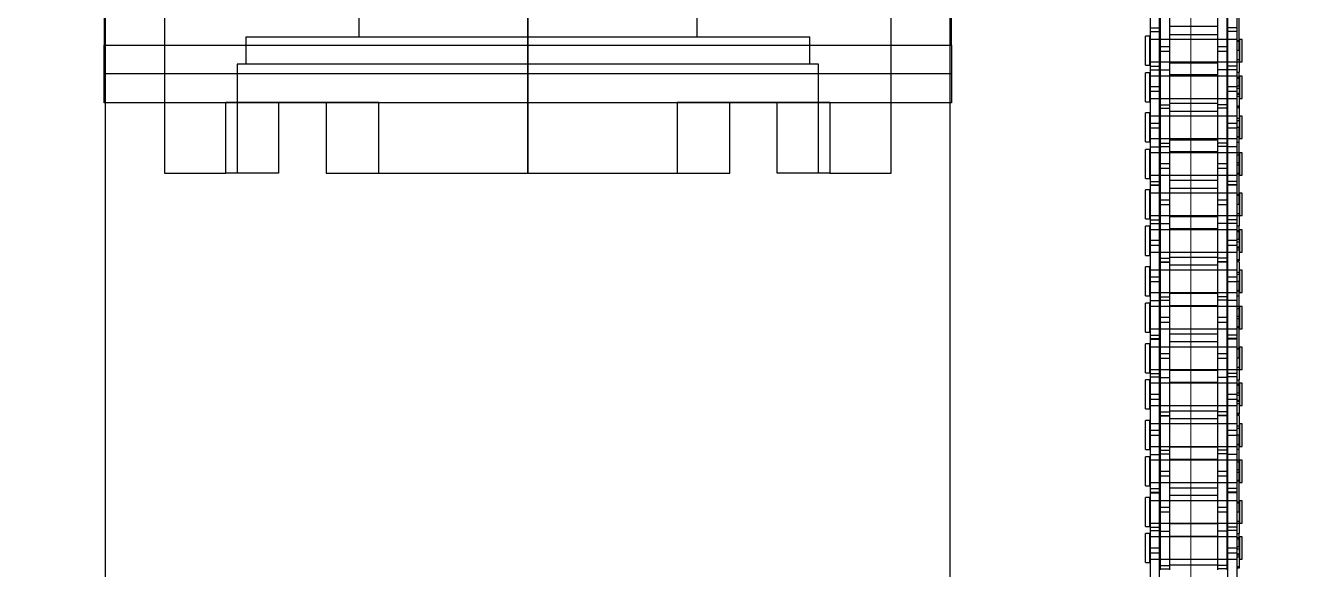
# Model space of a CAD drawing. Header units: metres. Extents: x 0 to 63075, y 0 to 44550.
# Drawn here: x 14377.1 to 14590.1, y 28645.7 to 28735.4 of the extents above; entities that cross this region are included whole.
import ezdxf

# ---------------------------------------------------------------- set-up
doc = ezdxf.new("R2010")
doc.units = ezdxf.units.M
doc.header["$LTSCALE"] = 75
for name, pattern in [('CENTER2', [28.575, 19.05, -3.175, 3.175, -3.175]), ('CENTERX2', [101.6, 63.5, -12.7, 12.7, -12.7]), ('HIDDEN2', [4.7625, 3.175, -1.5875])]:
    doc.linetypes.add(name, pattern=pattern)
for name, color, linetype in [('SC1', 7, 'CENTER2'), ('SDM', 7, 'Continuous'), ('SL1', 8, 'Continuous'), ('SL4', 4, 'Continuous'), ('ST1', 7, 'HIDDEN2')]:
    doc.layers.add(name, color=color, linetype=linetype)

# ---------------------------------------------------------------- blocks, each defined once
blk = doc.blocks.new('A$C29c634ac')
at = {"layer": 'SL1'}
for radius, start, end in [(1821.5, 111.63329, 68.36671), (1758, 110.23354, 69.76646), (1758, 110.23433, 69.76567), (1750, 110.33011, 69.66989)]:
    blk.add_arc((6310.01, 7583.12), radius, start, end, dxfattribs=at)
blk = doc.blocks.new('A$Ca53c419a')
at = {"layer": 'SL4'}
for p, q in [((3669.71, 420.77), (4338.53, 420.77)), ((4292.94, 411), (4292.94, 420.77)), ((4302.47, 420.77), (4302.47, 411)), ((4308.21, 411), (4281.33, 411)), ((4281.33, 411), (4281.33, 400.89)), ((4281.33, 400.89), (4293.03, 400.89)), ((4281.33, 392.19), (4281.33, 400.89)), ((4293.03, 400.89), (4293.03, 384.34)), ((4293.03, 392.19), (4281.33, 392.19)), ((4292.94, 384.34), (4292.94, 392.19)), ((4281.33, 384.34), (4281.33, 351)), ((4293.03, 384.34), (4281.33, 384.34)), ((4281.33, 351), (4308.21, 351)), ((4281.33, 351), (4281.33, 317.66)), ((4281.33, 317.66), (4293.03, 317.66)), ((4292.94, 309.81), (4292.94, 317.66)), ((4293.03, 317.66), (4293.03, 301.11)), ((4281.33, 309.81), (4293.03, 309.81)), ((4281.33, 301.11), (4281.33, 309.81)), ((4281.33, 301.11), (4281.33, 291)), ((4293.03, 301.11), (4281.33, 301.11)), ((4281.33, 291), (4308.21, 291)), ((4292.94, 281.23), (4292.94, 291)), ((4302.47, 291), (4302.47, 281.23)), ((3669.71, 281.23), (4459.47, 281.23))]:
    blk.add_line(p, q, dxfattribs=at)
at = {"layer": 'ST1'}
for p, q in [((4292.94, 420.77), (4292.94, 421)), ((4292.94, 421), (4302.47, 421)), ((4297.71, 281), (4297.71, 421)), ((4307.47, 421), (4302.47, 421)), ((4302.47, 421), (4302.47, 281)), ((4302.47, 421), (4302.47, 420.77)), ((4292.94, 392.19), (4292.94, 411)), ((4302.47, 411), (4302.47, 291)), ((4299.33, 399), (4281.33, 399)), ((4299.33, 351), (4299.33, 399)), ((4303.83, 397.56), (4299.33, 397.56)), ((4303.83, 397.56), (4303.83, 351)), ((4292.94, 317.66), (4292.94, 384.34)), ((4293.03, 384.34), (4293.03, 375.64)), ((4308.33, 378.94), (4303.83, 378.94)), ((4281.33, 375.64), (4293.03, 375.64)), ((4308.21, 351), (4281.33, 351)), ((4299.33, 351), (4281.33, 351)), ((4299.33, 303), (4299.33, 351)), ((4299.33, 351), (4303.83, 351)), ((4303.83, 351), (4303.83, 304.44)), ((4293.03, 326.36), (4281.33, 326.36)), ((4293.03, 326.36), (4293.03, 317.66)), ((4303.83, 323.06), (4308.33, 323.06)), ((4292.94, 291), (4292.94, 309.81)), ((4281.33, 303), (4299.33, 303)), ((4299.33, 304.44), (4303.83, 304.44)), ((4292.94, 281), (4292.94, 281.23)), ((4302.47, 281.23), (4302.47, 281)), ((4302.47, 281), (4292.94, 281)), ((4302.47, 281), (4307.47, 281)), ((4209.5, 248.16), (4218.59, 248.16)), ((4217.05, 249), (4221.84, 249)), ((4217.05, 249), (4217.05, 248.34)), ((4217.05, 248.34), (4217.05, 248.34)), ((4221.84, 248.34), (4217.05, 248.34)), ((4217.6, 248.34), (4217.6, 233.84)), ((4217.6, 248.16), (4217.6, 246.64)), ((4218.59, 248.16), (4219.45, 248.16)), ((4218.59, 246.64), (4218.59, 248.16)), ((4219.45, 248.16), (4228.55, 248.16)), ((4219.45, 248.16), (4219.45, 246.64)), ((4221.29, 233.84), (4221.29, 248.34)), ((4221.29, 246.64), (4221.29, 248.16)), ((4221.84, 248.34), (4221.84, 249)), ((4222.32, 248.16), (4222.32, 246.64)), ((4222.91, 248.16), (4222.91, 246.64)), ((4222.98, 249), (4227.77, 249)), ((4222.98, 249), (4222.98, 248.34)), ((4227.77, 248.34), (4222.98, 248.34)), ((4223.53, 248.34), (4223.53, 233.84)), ((4223.53, 248.16), (4223.53, 246.64)), ((4227.22, 233.84), (4227.22, 248.34)), ((4227.22, 246.64), (4227.22, 248.16)), ((4227.77, 248.34), (4227.77, 249)), ((4228.55, 248.16), (4228.55, 246.64)), ((4228.55, 248.16), (4234.9, 248.16)), ((4228.66, 248.16), (4228.66, 246.64)), ((4229.25, 248.16), (4229.25, 246.64)), ((4229.73, 249), (4234.52, 249)), ((4229.73, 249), (4229.73, 248.34)), ((4229.73, 248.34), (4229.73, 248.34)), ((4234.52, 248.34), (4229.73, 248.34)), ((4230.28, 248.34), (4230.28, 233.84)), ((4230.28, 248.16), (4230.28, 246.64)), ((4233.97, 233.84), (4233.97, 248.34)), ((4233.97, 246.64), (4233.97, 248.16)), ((4234.52, 248.34), (4234.52, 249)), ((4234.9, 248.16), (4234.9, 246.64)), ((4234.9, 248.16), (4243.99, 248.16)), ((4235.68, 249), (4240.47, 249)), ((4235.68, 249), (4235.68, 248.34)), ((4240.47, 248.34), (4235.68, 248.34)), ((4236.23, 248.34), (4236.23, 233.84)), ((4236.23, 248.16), (4236.23, 246.64)), ((4238.04, 246.64), (4238.04, 248.16)), ((4238.88, 248.16), (4238.88, 246.64)), ((4239.92, 233.84), (4239.92, 248.34)), ((4239.92, 246.64), (4239.92, 248.16)), ((4240.47, 248.34), (4240.47, 249)), ((4242.4, 249), (4247.2, 249)), ((4242.4, 249), (4242.4, 248.34)), ((4242.41, 248.34), (4242.4, 248.34)), ((4247.2, 248.34), (4242.41, 248.34)), ((4242.96, 248.34), (4242.96, 233.84)), ((4242.96, 248.16), (4242.96, 246.64)), ((4243.99, 248.16), (4244.85, 248.16)), ((4243.99, 246.64), (4243.99, 248.16)), ((4244.85, 248.16), (4253.95, 248.16)), ((4244.85, 248.16), (4244.85, 246.64)), ((4246.65, 233.84), (4246.65, 248.34)), ((4246.65, 246.64), (4246.65, 248.16)), ((4247.2, 248.34), (4247.2, 249)), ((4247.68, 248.16), (4247.68, 246.64)), ((4248.26, 248.16), (4248.26, 246.64)), ((4248.38, 249), (4253.17, 249)), ((4248.38, 249), (4248.38, 248.34)), ((4253.17, 248.34), (4248.38, 248.34)), ((4248.93, 248.34), (4248.93, 233.84)), ((4248.93, 248.16), (4248.93, 246.64)), ((4252.62, 233.84), (4252.62, 248.34)), ((4252.62, 246.64), (4252.62, 248.16)), ((4253.17, 248.34), (4253.17, 249)), ((4253.95, 248.16), (4253.95, 246.64)), ((4253.95, 248.16), (4260.3, 248.16)), ((4254.02, 248.16), (4254.02, 246.64)), ((4254.6, 248.16), (4254.6, 246.64)), ((4255.08, 249), (4259.88, 249)), ((4255.08, 249), (4255.08, 248.34)), ((4255.09, 248.34), (4255.08, 248.34)), ((4259.88, 248.34), (4255.09, 248.34)), ((4255.64, 248.34), (4255.64, 233.84)), ((4255.64, 248.16), (4255.64, 246.64)), ((4259.33, 233.84), (4259.33, 248.34)), ((4259.33, 246.64), (4259.33, 248.16)), ((4259.88, 248.34), (4259.88, 249)), ((4260.3, 248.16), (4260.3, 246.64)), ((4260.3, 248.16), (4269.39, 248.16)), ((4261.08, 249), (4265.87, 249)), ((4261.08, 249), (4261.08, 248.34)), ((4265.87, 248.34), (4261.08, 248.34)), ((4261.63, 248.34), (4261.63, 233.84)), ((4261.63, 248.16), (4261.63, 246.64)), ((4263.4, 246.64), (4263.4, 248.16)), ((4264.24, 248.16), (4264.24, 246.64)), ((4265.32, 233.84), (4265.32, 248.34)), ((4265.32, 246.64), (4265.32, 248.16)), ((4265.87, 248.34), (4265.87, 249)), ((4267.76, 249), (4272.56, 249)), ((4267.76, 249), (4267.76, 248.34)), ((4267.76, 248.34), (4267.76, 248.34)), ((4272.56, 248.34), (4267.76, 248.34)), ((4268.31, 248.34), (4268.31, 233.84)), ((4268.31, 248.16), (4268.31, 246.64)), ((4269.39, 248.16), (4270.25, 248.16)), ((4269.39, 246.64), (4269.39, 248.16)), ((4270.25, 248.16), (4279.35, 248.16)), ((4270.25, 248.16), (4270.25, 246.64)), ((4272, 233.84), (4272, 248.34)), ((4272, 246.64), (4272, 248.16)), ((4272.56, 248.34), (4272.56, 249)), ((4273.04, 248.16), (4273.04, 246.64)), ((4273.62, 248.16), (4273.62, 246.64)), ((4273.78, 249), (4278.57, 249)), ((4273.78, 249), (4273.78, 248.34)), ((4278.57, 248.34), (4273.78, 248.34)), ((4274.33, 248.34), (4274.33, 233.84)), ((4274.33, 248.16), (4274.33, 246.64)), ((4278.02, 233.84), (4278.02, 248.34)), ((4278.02, 246.64), (4278.02, 248.16)), ((4278.57, 248.34), (4278.57, 249)), ((4279.35, 248.16), (4279.35, 246.64)), ((4279.35, 248.16), (4285.7, 248.16)), ((4279.38, 248.16), (4279.38, 246.64)), ((4279.96, 248.16), (4279.96, 246.64)), ((4280.44, 249), (4285.24, 249)), ((4280.44, 249), (4280.44, 248.34)), ((4280.44, 248.34), (4280.44, 248.34)), ((4285.24, 248.34), (4280.44, 248.34)), ((4280.99, 248.34), (4280.99, 233.84)), ((4280.99, 248.16), (4280.99, 246.64)), ((4284.68, 233.84), (4284.68, 248.34)), ((4284.68, 246.64), (4284.68, 248.16)), ((4285.24, 248.34), (4285.24, 249)), ((4285.7, 248.16), (4285.7, 246.64)), ((4285.7, 248.16), (4294.79, 248.16)), ((4286.48, 249), (4291.27, 249)), ((4286.48, 249), (4286.48, 248.34)), ((4291.27, 248.34), (4286.48, 248.34)), ((4287.03, 248.34), (4287.03, 233.84)), ((4287.03, 248.16), (4287.03, 246.64)), ((4288.76, 246.64), (4288.76, 248.16)), ((4289.6, 248.16), (4289.6, 246.64)), ((4290.72, 233.84), (4290.72, 248.34)), ((4290.72, 246.64), (4290.72, 248.16)), ((4291.27, 248.34), (4291.27, 249)), ((4293.12, 249), (4297.91, 249)), ((4293.12, 249), (4293.12, 248.34)), ((4293.12, 248.34), (4293.12, 248.34)), ((4297.91, 248.34), (4293.12, 248.34)), ((4293.67, 248.34), (4293.67, 233.84)), ((4293.67, 248.16), (4293.67, 246.64)), ((4294.79, 248.16), (4295.65, 248.16)), ((4294.79, 246.64), (4294.79, 248.16)), ((4295.65, 248.16), (4304.75, 248.16)), ((4295.65, 248.16), (4295.65, 246.64)), ((4297.36, 233.84), (4297.36, 248.34)), ((4297.36, 246.64), (4297.36, 248.16)), ((4297.91, 248.34), (4297.91, 249)), ((4298.39, 248.16), (4298.39, 246.64)), ((4298.98, 248.16), (4298.98, 246.64)), ((4299.18, 249), (4303.97, 249)), ((4299.18, 249), (4299.18, 248.34)), ((4303.97, 248.34), (4299.18, 248.34)), ((4299.73, 248.34), (4299.73, 233.84)), ((4299.73, 248.16), (4299.73, 246.64)), ((4303.42, 233.84), (4303.42, 248.34)), ((4303.42, 246.64), (4303.42, 248.16)), ((4303.97, 248.34), (4303.97, 249)), ((4304.73, 248.16), (4304.73, 246.64)), ((4304.75, 248.16), (4304.75, 246.64)), ((4304.75, 248.16), (4311.1, 248.16)), ((4305.32, 248.16), (4305.32, 246.64)), ((4209.5, 246.64), (4218.59, 246.64)), ((4215.85, 246.48), (4222.2, 246.48)), ((4215.85, 244.96), (4222.2, 244.96)), ((4215.98, 246.48), (4215.98, 244.96)), ((4216.57, 246.48), (4216.57, 244.96)), ((4216.63, 237.03), (4216.63, 244.96)), ((4217.6, 246.48), (4217.6, 244.96)), ((4217.6, 244.96), (4217.6, 237.03)), ((4218.59, 246.64), (4219.45, 246.64)), ((4219.45, 246.64), (4228.55, 246.64)), ((4221.29, 244.96), (4221.29, 246.48)), ((4221.29, 237.03), (4221.29, 244.96)), ((4221.41, 244.96), (4221.41, 237.03)), ((4222.2, 246.48), (4222.2, 244.96)), ((4222.2, 246.48), (4231.29, 246.48)), ((4222.2, 244.96), (4231.29, 244.96)), ((4223.41, 237.03), (4223.41, 244.96)), ((4223.53, 246.48), (4223.53, 244.96)), ((4223.53, 244.96), (4223.53, 237.03)), ((4225.37, 244.96), (4225.37, 246.48)), ((4226.2, 246.48), (4226.2, 244.96)), ((4227.22, 244.96), (4227.22, 246.48)), ((4227.22, 237.03), (4227.22, 244.96)), ((4228.16, 244.96), (4228.16, 237.03)), ((4228.55, 246.64), (4234.9, 246.64)), ((4229.33, 237.03), (4229.33, 244.96)), ((4230.28, 246.48), (4230.28, 244.96)), ((4230.28, 244.96), (4230.28, 237.03)), ((4231.29, 246.48), (4232.15, 246.48)), ((4231.29, 244.96), (4231.29, 246.48)), ((4231.29, 244.96), (4232.15, 244.96)), ((4232.15, 246.48), (4241.25, 246.48)), ((4232.15, 246.48), (4232.15, 244.96)), ((4232.15, 244.96), (4241.25, 244.96)), ((4233.97, 244.96), (4233.97, 246.48)), ((4233.97, 237.03), (4233.97, 244.96)), ((4234.11, 244.96), (4234.11, 237.03)), ((4234.9, 246.64), (4243.99, 246.64)), ((4235, 246.48), (4235, 244.96)), ((4235.59, 246.48), (4235.59, 244.96)), ((4236.08, 237.03), (4236.08, 244.96)), ((4236.23, 246.48), (4236.23, 244.96)), ((4236.23, 244.96), (4236.23, 237.03)), ((4239.92, 244.96), (4239.92, 246.48)), ((4239.92, 237.03), (4239.92, 244.96)), ((4240.84, 244.96), (4240.84, 237.03)), ((4241.25, 246.48), (4241.25, 244.96)), ((4241.25, 246.48), (4247.6, 246.48)), ((4241.25, 244.96), (4247.6, 244.96)), ((4241.34, 246.48), (4241.34, 244.96)), ((4241.93, 246.48), (4241.93, 244.96)), ((4242.03, 237.03), (4242.03, 244.96)), ((4242.96, 246.48), (4242.96, 244.96)), ((4242.96, 244.96), (4242.96, 237.03)), ((4243.99, 246.64), (4244.85, 246.64)), ((4244.85, 246.64), (4253.95, 246.64)), ((4246.65, 244.96), (4246.65, 246.48)), ((4246.65, 237.03), (4246.65, 244.96)), ((4246.81, 244.96), (4246.81, 237.03)), ((4247.6, 246.48), (4247.6, 244.96)), ((4247.6, 246.48), (4256.69, 246.48)), ((4247.6, 244.96), (4256.69, 244.96)), ((4248.76, 237.03), (4248.76, 244.96)), ((4248.93, 246.48), (4248.93, 244.96)), ((4248.93, 244.96), (4248.93, 237.03)), ((4250.72, 244.96), (4250.72, 246.48)), ((4251.56, 246.48), (4251.56, 244.96)), ((4252.62, 244.96), (4252.62, 246.48)), ((4252.62, 237.03), (4252.62, 244.96)), ((4253.52, 244.96), (4253.52, 237.03)), ((4253.95, 246.64), (4260.3, 246.64)), ((4254.73, 237.03), (4254.73, 244.96)), ((4255.64, 246.48), (4255.64, 244.96)), ((4255.64, 244.96), (4255.64, 237.03)), ((4256.69, 246.48), (4257.55, 246.48)), ((4256.69, 244.96), (4256.69, 246.48)), ((4256.69, 244.96), (4257.55, 244.96)), ((4257.55, 246.48), (4266.65, 246.48)), ((4257.55, 246.48), (4257.55, 244.96)), ((4257.55, 244.96), (4266.65, 244.96)), ((4259.33, 244.96), (4259.33, 246.48)), ((4259.33, 237.03), (4259.33, 244.96)), ((4259.51, 244.96), (4259.51, 237.03)), ((4260.3, 246.64), (4269.39, 246.64)), ((4260.36, 246.48), (4260.36, 244.96)), ((4260.94, 246.48), (4260.94, 244.96)), ((4261.44, 237.03), (4261.44, 244.96)), ((4261.63, 246.48), (4261.63, 244.96)), ((4261.63, 244.96), (4261.63, 237.03)), ((4265.32, 244.96), (4265.32, 246.48)), ((4265.32, 237.03), (4265.32, 244.96)), ((4266.2, 244.96), (4266.2, 237.03)), ((4266.65, 246.48), (4266.65, 244.96)), ((4266.65, 246.48), (4273, 246.48)), ((4266.65, 244.96), (4273, 244.96)), ((4266.7, 246.48), (4266.7, 244.96)), ((4267.28, 246.48), (4267.28, 244.96)), ((4267.43, 237.03), (4267.43, 244.96)), ((4268.31, 246.48), (4268.31, 244.96)), ((4268.31, 244.96), (4268.31, 237.03)), ((4269.39, 246.64), (4270.25, 246.64)), ((4270.25, 246.64), (4279.35, 246.64)), ((4272, 244.96), (4272, 246.48)), ((4272, 237.03), (4272, 244.96)), ((4272.21, 244.96), (4272.21, 237.03)), ((4273, 246.48), (4273, 244.96)), ((4273, 246.48), (4282.09, 246.48)), ((4273, 244.96), (4282.09, 244.96)), ((4274.12, 237.03), (4274.12, 244.96)), ((4274.33, 246.48), (4274.33, 244.96)), ((4274.33, 244.96), (4274.33, 237.03)), ((4276.08, 244.96), (4276.08, 246.48)), ((4276.92, 246.48), (4276.92, 244.96)), ((4278.02, 244.96), (4278.02, 246.48)), ((4278.02, 237.03), (4278.02, 244.96)), ((4278.88, 244.96), (4278.88, 237.03)), ((4279.35, 246.64), (4285.7, 246.64)), ((4280.13, 237.03), (4280.13, 244.96)), ((4280.99, 246.48), (4280.99, 244.96)), ((4280.99, 244.96), (4280.99, 237.03)), ((4282.09, 246.48), (4282.95, 246.48)), ((4282.09, 244.96), (4282.09, 246.48)), ((4282.09, 244.96), (4282.95, 244.96)), ((4282.95, 246.48), (4292.05, 246.48)), ((4282.95, 246.48), (4282.95, 244.96)), ((4282.95, 244.96), (4292.05, 244.96)), ((4284.68, 244.96), (4284.68, 246.48)), ((4284.68, 237.03), (4284.68, 244.96)), ((4284.91, 244.96), (4284.91, 237.03)), ((4285.7, 246.64), (4294.79, 246.64)), ((4285.71, 246.48), (4285.71, 244.96)), ((4286.3, 246.48), (4286.3, 244.96)), ((4286.8, 237.03), (4286.8, 244.96)), ((4287.03, 246.48), (4287.03, 244.96)), ((4287.03, 244.96), (4287.03, 237.03)), ((4290.72, 244.96), (4290.72, 246.48)), ((4290.72, 237.03), (4290.72, 244.96)), ((4291.56, 244.96), (4291.56, 237.03)), ((4292.05, 246.48), (4292.05, 244.96)), ((4292.05, 246.48), (4298.4, 246.48)), ((4292.05, 246.48), (4292.05, 244.96)), ((4292.05, 244.96), (4298.4, 244.96)), ((4292.64, 246.48), (4292.64, 244.96)), ((4292.83, 237.03), (4292.83, 244.96)), ((4293.67, 246.48), (4293.67, 244.96)), ((4293.67, 244.96), (4293.67, 237.03)), ((4294.79, 246.64), (4295.65, 246.64)), ((4295.65, 246.64), (4304.75, 246.64)), ((4297.36, 244.96), (4297.36, 246.48)), ((4297.36, 237.03), (4297.36, 244.96)), ((4297.61, 244.96), (4297.61, 237.03)), ((4298.4, 246.48), (4298.4, 244.96)), ((4298.4, 246.48), (4307.49, 246.48)), ((4298.4, 244.96), (4307.49, 244.96)), ((4299.48, 237.03), (4299.48, 244.96)), ((4299.73, 246.48), (4299.73, 244.96)), ((4299.73, 244.96), (4299.73, 237.03)), ((4301.44, 244.96), (4301.44, 246.48)), ((4302.27, 246.48), (4302.27, 244.96)), ((4303.42, 244.96), (4303.42, 246.48)), ((4303.42, 237.03), (4303.42, 244.96)), ((4304.23, 244.96), (4304.23, 237.03)), ((4304.75, 246.64), (4311.1, 246.64)), ((4305.53, 237.03), (4305.53, 244.96)), ((4215.85, 237.03), (4222.2, 237.03)), ((4215.98, 235.51), (4215.98, 237.03)), ((4216.57, 235.51), (4216.57, 237.03)), ((4217.6, 237.03), (4217.6, 235.51)), ((4221.29, 235.51), (4221.29, 237.03)), ((4222.2, 235.51), (4222.2, 237.03)), ((4222.2, 237.03), (4231.29, 237.03)), ((4223.53, 237.03), (4223.53, 235.51)), ((4225.37, 235.51), (4225.37, 237.03)), ((4226.2, 237.03), (4226.2, 235.51)), ((4227.22, 235.51), (4227.22, 237.03)), ((4230.28, 237.03), (4230.28, 235.51)), ((4231.29, 237.03), (4232.15, 237.03)), ((4231.29, 235.51), (4231.29, 237.03)), ((4232.15, 237.03), (4241.25, 237.03)), ((4232.15, 237.03), (4232.15, 235.51)), ((4233.97, 235.51), (4233.97, 237.03)), ((4235, 235.51), (4235, 237.03)), ((4235.59, 235.51), (4235.59, 237.03)), ((4236.23, 237.03), (4236.23, 235.51)), ((4239.92, 235.51), (4239.92, 237.03)), ((4241.25, 235.51), (4241.25, 237.03)), ((4241.25, 237.03), (4247.6, 237.03)), ((4241.34, 235.51), (4241.34, 237.03)), ((4241.93, 235.51), (4241.93, 237.03)), ((4242.96, 237.03), (4242.96, 235.51)), ((4246.65, 235.51), (4246.65, 237.03)), ((4247.6, 235.51), (4247.6, 237.03)), ((4247.6, 237.03), (4256.69, 237.03)), ((4248.93, 237.03), (4248.93, 235.51)), ((4250.72, 235.51), (4250.72, 237.03)), ((4251.56, 237.03), (4251.56, 235.51)), ((4252.62, 235.51), (4252.62, 237.03)), ((4255.64, 237.03), (4255.64, 235.51)), ((4256.69, 237.03), (4257.55, 237.03)), ((4256.69, 235.51), (4256.69, 237.03)), ((4257.55, 237.03), (4266.65, 237.03)), ((4257.55, 237.03), (4257.55, 235.51)), ((4259.33, 235.51), (4259.33, 237.03)), ((4260.36, 235.51), (4260.36, 237.03)), ((4260.94, 235.51), (4260.94, 237.03)), ((4261.63, 237.03), (4261.63, 235.51)), ((4265.32, 235.51), (4265.32, 237.03)), ((4266.65, 235.51), (4266.65, 237.03)), ((4266.65, 237.03), (4273, 237.03)), ((4266.7, 235.51), (4266.7, 237.03)), ((4267.28, 235.51), (4267.28, 237.03)), ((4268.31, 237.03), (4268.31, 235.51)), ((4272, 235.51), (4272, 237.03)), ((4273, 235.51), (4273, 237.03)), ((4273, 237.03), (4282.09, 237.03)), ((4274.33, 237.03), (4274.33, 235.51)), ((4276.08, 235.51), (4276.08, 237.03)), ((4276.92, 237.03), (4276.92, 235.51)), ((4278.02, 235.51), (4278.02, 237.03)), ((4280.99, 237.03), (4280.99, 235.51)), ((4282.09, 237.03), (4282.95, 237.03)), ((4282.09, 235.51), (4282.09, 237.03)), ((4282.95, 237.03), (4292.05, 237.03)), ((4282.95, 237.03), (4282.95, 235.51)), ((4284.68, 235.51), (4284.68, 237.03)), ((4285.71, 235.51), (4285.71, 237.03)), ((4286.3, 235.51), (4286.3, 237.03)), ((4287.03, 237.03), (4287.03, 235.51)), ((4290.72, 235.51), (4290.72, 237.03)), ((4292.05, 235.51), (4292.05, 237.03)), ((4292.05, 235.51), (4292.05, 237.03)), ((4292.05, 237.03), (4298.4, 237.03)), ((4292.64, 235.51), (4292.64, 237.03)), ((4293.67, 237.03), (4293.67, 235.51)), ((4297.36, 235.51), (4297.36, 237.03)), ((4298.4, 235.51), (4298.4, 237.03)), ((4298.4, 237.03), (4307.49, 237.03)), ((4299.73, 237.03), (4299.73, 235.51)), ((4301.44, 235.51), (4301.44, 237.03)), ((4302.27, 237.03), (4302.27, 235.51)), ((4303.42, 235.51), (4303.42, 237.03)), ((4209.5, 235.36), (4218.59, 235.36)), ((4215.85, 235.51), (4222.2, 235.51)), ((4217.6, 235.36), (4217.6, 233.84)), ((4218.59, 235.36), (4219.45, 235.36)), ((4218.59, 233.84), (4218.59, 235.36)), ((4219.45, 235.36), (4228.55, 235.36)), ((4219.45, 235.36), (4219.45, 233.84)), ((4221.29, 233.84), (4221.29, 235.36)), ((4222.2, 235.51), (4231.29, 235.51)), ((4222.32, 233.84), (4222.32, 235.36)), ((4222.91, 233.84), (4222.91, 235.36)), ((4223.53, 235.36), (4223.53, 233.51)), ((4227.22, 233.84), (4227.22, 235.36)), ((4228.55, 233.84), (4228.55, 235.36)), ((4228.55, 235.36), (4234.9, 235.36)), ((4228.66, 233.84), (4228.66, 235.36)), ((4229.25, 233.84), (4229.25, 235.36)), ((4230.28, 235.36), (4230.28, 233.84)), ((4231.29, 235.51), (4232.15, 235.51)), ((4232.15, 235.51), (4241.25, 235.51)), ((4233.97, 233.51), (4233.97, 235.36)), ((4234.9, 233.84), (4234.9, 235.36)), ((4234.9, 235.36), (4243.99, 235.36)), ((4236.23, 235.36), (4236.23, 233.84)), ((4238.04, 233.84), (4238.04, 235.36)), ((4238.88, 235.36), (4238.88, 233.84)), ((4239.92, 233.84), (4239.92, 235.36)), ((4241.25, 235.51), (4247.6, 235.51)), ((4242.96, 235.36), (4242.96, 233.84)), ((4243.99, 235.36), (4244.85, 235.36)), ((4243.99, 233.84), (4243.99, 235.36)), ((4244.85, 235.36), (4253.95, 235.36)), ((4244.85, 235.36), (4244.85, 233.84)), ((4246.65, 233.84), (4246.65, 235.36)), ((4247.6, 235.51), (4256.69, 235.51)), ((4247.68, 233.84), (4247.68, 235.36)), ((4248.26, 233.84), (4248.26, 235.36)), ((4248.93, 235.36), (4248.93, 233.51)), ((4252.62, 233.84), (4252.62, 235.36)), ((4253.95, 233.84), (4253.95, 235.36)), ((4253.95, 235.36), (4260.3, 235.36)), ((4254.02, 233.84), (4254.02, 235.36)), ((4254.6, 233.84), (4254.6, 235.36)), ((4255.64, 235.36), (4255.64, 233.84)), ((4256.69, 235.51), (4257.55, 235.51)), ((4257.55, 235.51), (4266.65, 235.51)), ((4259.33, 233.51), (4259.33, 235.36)), ((4260.3, 233.84), (4260.3, 235.36)), ((4260.3, 235.36), (4269.39, 235.36)), ((4261.63, 235.36), (4261.63, 233.84)), ((4263.4, 233.84), (4263.4, 235.36)), ((4264.24, 235.36), (4264.24, 233.84)), ((4265.32, 233.84), (4265.32, 235.36)), ((4266.65, 235.51), (4273, 235.51)), ((4268.31, 235.36), (4268.31, 233.84)), ((4269.39, 235.36), (4270.25, 235.36)), ((4269.39, 233.84), (4269.39, 235.36)), ((4270.25, 235.36), (4279.35, 235.36)), ((4270.25, 235.36), (4270.25, 233.84)), ((4272, 233.84), (4272, 235.36)), ((4273, 235.51), (4282.09, 235.51)), ((4273.04, 233.84), (4273.04, 235.36)), ((4273.62, 233.84), (4273.62, 235.36)), ((4274.33, 235.36), (4274.33, 233.51)), ((4278.02, 233.84), (4278.02, 235.36)), ((4279.35, 233.84), (4279.35, 235.36)), ((4279.35, 235.36), (4285.7, 235.36)), ((4279.38, 233.84), (4279.38, 235.36)), ((4279.96, 233.84), (4279.96, 235.36)), ((4280.99, 235.36), (4280.99, 233.84)), ((4282.09, 235.51), (4282.95, 235.51)), ((4282.95, 235.51), (4292.05, 235.51)), ((4284.68, 233.51), (4284.68, 235.36)), ((4285.7, 233.84), (4285.7, 235.36)), ((4285.7, 235.36), (4294.79, 235.36)), ((4287.03, 235.36), (4287.03, 233.84)), ((4288.76, 233.84), (4288.76, 235.36)), ((4289.6, 235.36), (4289.6, 233.84)), ((4290.72, 233.84), (4290.72, 235.36)), ((4292.05, 235.51), (4298.4, 235.51)), ((4293.67, 235.36), (4293.67, 233.84)), ((4294.79, 235.36), (4295.65, 235.36)), ((4294.79, 233.84), (4294.79, 235.36)), ((4295.65, 235.36), (4304.75, 235.36)), ((4295.65, 235.36), (4295.65, 233.84)), ((4297.36, 233.84), (4297.36, 235.36)), ((4298.39, 233.84), (4298.39, 235.36)), ((4298.4, 235.51), (4307.49, 235.51)), ((4298.98, 233.84), (4298.98, 235.36)), ((4299.73, 235.36), (4299.73, 233.51)), ((4303.42, 233.84), (4303.42, 235.36)), ((4304.73, 233.84), (4304.73, 235.36)), ((4304.75, 233.84), (4304.75, 235.36)), ((4304.75, 235.36), (4311.1, 235.36)), ((4305.32, 233.84), (4305.32, 235.36)), ((4209.5, 233.84), (4218.59, 233.84)), ((4216.13, 233.51), (4216.13, 233.84)), ((4216.31, 233.51), (4216.13, 233.51)), ((4216.31, 233.51), (4216.31, 233.84)), ((4219.65, 233.51), (4216.31, 233.51)), ((4221.29, 233.47), (4217.6, 233.47)), ((4217.6, 233.47), (4217.6, 233)), ((4217.6, 233), (4221.29, 233)), ((4217.97, 233.84), (4217.97, 233.47)), ((4218.25, 233.51), (4218.25, 233.84)), ((4218.43, 233.51), (4218.43, 233.84)), ((4218.59, 233.84), (4219.45, 233.84)), ((4219.24, 233.51), (4219.24, 233.84)), ((4219.45, 233.84), (4228.55, 233.84)), ((4219.65, 233.51), (4219.65, 233.84)), ((4219.65, 233.51), (4221.82, 233.51)), ((4220.92, 233.47), (4220.92, 233.84)), ((4221.01, 233.51), (4221.01, 233.84)), ((4221.11, 233.51), (4221.11, 233.84)), ((4221.29, 233), (4221.29, 233.47)), ((4221.82, 233.84), (4221.82, 233.51)), ((4225.37, 233.51), (4221.82, 233.51)), ((4227.22, 233.47), (4223.53, 233.47)), ((4223.53, 233.47), (4223.53, 233)), ((4223.53, 233), (4227.22, 233)), ((4223.9, 233.84), (4223.9, 233.47)), ((4225.37, 233.51), (4225.37, 233.84)), ((4225.37, 233.51), (4238.07, 233.51)), ((4226.85, 233.47), (4226.85, 233.84)), ((4226.99, 233.51), (4226.99, 233.84)), ((4227.22, 233), (4227.22, 233.47)), ((4228.55, 233.84), (4234.9, 233.84)), ((4233.97, 233.47), (4230.28, 233.47)), ((4230.28, 233.47), (4230.28, 233)), ((4230.28, 233), (4233.97, 233)), ((4230.46, 233.51), (4230.46, 233.84)), ((4230.56, 233.51), (4230.56, 233.84)), ((4230.65, 233.84), (4230.65, 233.47)), ((4231.92, 233.51), (4231.92, 233.84)), ((4232.33, 233.51), (4232.33, 233.84)), ((4233.6, 233.47), (4233.6, 233.84)), ((4233.97, 233), (4233.97, 233.47)), ((4234.9, 233.84), (4243.99, 233.84)), ((4235.68, 233.51), (4235.68, 233.84)), ((4239.92, 233.47), (4236.23, 233.47)), ((4236.23, 233.47), (4236.23, 233)), ((4236.23, 233), (4239.92, 233)), ((4236.46, 233.51), (4236.46, 233.84)), ((4236.6, 233.84), (4236.6, 233.47)), ((4238.07, 233.51), (4238.07, 233.84)), ((4241.31, 233.51), (4238.07, 233.51)), ((4239.18, 233.51), (4239.18, 233.84)), ((4239.55, 233.47), (4239.55, 233.84)), ((4239.92, 233), (4239.92, 233.47)), ((4241.31, 233.51), (4241.31, 233.84)), ((4241.49, 233.51), (4241.49, 233.84)), ((4241.66, 233.51), (4241.49, 233.51)), ((4241.66, 233.51), (4241.66, 233.84)), ((4245.01, 233.51), (4241.66, 233.51)), ((4246.65, 233.47), (4242.96, 233.47)), ((4242.96, 233.47), (4242.96, 233)), ((4242.96, 233), (4246.65, 233)), ((4243.33, 233.84), (4243.33, 233.47)), ((4243.61, 233.51), (4243.61, 233.84)), ((4243.78, 233.51), (4243.78, 233.84)), ((4243.99, 233.84), (4244.85, 233.84)), ((4244.6, 233.51), (4244.6, 233.84)), ((4244.85, 233.84), (4253.95, 233.84)), ((4245.01, 233.51), (4245.01, 233.84)), ((4245.01, 233.51), (4247.22, 233.51)), ((4246.28, 233.47), (4246.28, 233.84)), ((4246.37, 233.51), (4246.37, 233.84)), ((4246.47, 233.51), (4246.47, 233.84)), ((4246.65, 233), (4246.65, 233.47)), ((4247.22, 233.84), (4247.22, 233.51)), ((4250.77, 233.51), (4247.22, 233.51)), ((4252.62, 233.47), (4248.93, 233.47)), ((4248.93, 233.47), (4248.93, 233)), ((4248.93, 233), (4252.62, 233)), ((4249.3, 233.84), (4249.3, 233.47)), ((4250.77, 233.51), (4250.77, 233.84)), ((4250.77, 233.51), (4263.47, 233.51)), ((4252.25, 233.47), (4252.25, 233.84)), ((4252.39, 233.51), (4252.39, 233.84)), ((4252.62, 233), (4252.62, 233.47)), ((4253.95, 233.84), (4260.3, 233.84)), ((4259.33, 233.47), (4255.64, 233.47)), ((4255.64, 233.47), (4255.64, 233)), ((4255.64, 233), (4259.33, 233)), ((4255.81, 233.51), (4255.81, 233.84)), ((4255.92, 233.51), (4255.92, 233.84)), ((4256.01, 233.84), (4256.01, 233.47)), ((4257.27, 233.51), (4257.27, 233.84)), ((4257.69, 233.51), (4257.69, 233.84)), ((4258.96, 233.47), (4258.96, 233.84)), ((4259.33, 233), (4259.33, 233.47)), ((4260.3, 233.84), (4269.39, 233.84)), ((4261.03, 233.51), (4261.03, 233.84)), ((4265.32, 233.47), (4261.63, 233.47)), ((4261.63, 233.47), (4261.63, 233)), ((4261.63, 233), (4265.32, 233)), ((4261.86, 233.51), (4261.86, 233.84)), ((4262, 233.84), (4262, 233.47)), ((4263.47, 233.51), (4263.47, 233.84)), ((4266.71, 233.51), (4263.47, 233.51)), ((4264.58, 233.51), (4264.58, 233.84)), ((4264.95, 233.47), (4264.95, 233.84)), ((4265.32, 233), (4265.32, 233.47)), ((4266.71, 233.51), (4266.71, 233.84)), ((4266.85, 233.51), (4266.85, 233.84)), ((4267.02, 233.51), (4266.85, 233.51)), ((4267.02, 233.51), (4267.02, 233.84)), ((4270.37, 233.51), (4267.02, 233.51)), ((4272, 233.47), (4268.31, 233.47)), ((4268.31, 233.47), (4268.31, 233)), ((4268.31, 233), (4272, 233)), ((4268.68, 233.84), (4268.68, 233.47)), ((4268.97, 233.51), (4268.97, 233.84)), ((4269.14, 233.51), (4269.14, 233.84)), ((4269.39, 233.84), (4270.25, 233.84)), ((4269.95, 233.51), (4269.95, 233.84)), ((4270.25, 233.84), (4279.35, 233.84)), ((4270.37, 233.51), (4270.37, 233.84)), ((4270.37, 233.51), (4272.62, 233.51)), ((4271.64, 233.47), (4271.64, 233.84)), ((4271.72, 233.51), (4271.72, 233.84)), ((4271.83, 233.51), (4271.83, 233.84)), ((4272, 233), (4272, 233.47)), ((4272.62, 233.84), (4272.62, 233.51)), ((4276.17, 233.51), (4272.62, 233.51)), ((4278.02, 233.47), (4274.33, 233.47)), ((4274.33, 233.47), (4274.33, 233)), ((4274.33, 233), (4278.02, 233)), ((4274.7, 233.84), (4274.7, 233.47)), ((4276.17, 233.51), (4276.17, 233.84)), ((4276.17, 233.51), (4288.87, 233.51)), ((4277.65, 233.47), (4277.65, 233.84)), ((4277.79, 233.51), (4277.79, 233.84)), ((4278.02, 233), (4278.02, 233.47)), ((4279.35, 233.84), (4285.7, 233.84)), ((4284.68, 233.47), (4280.99, 233.47)), ((4280.99, 233.47), (4280.99, 233)), ((4280.99, 233), (4284.68, 233)), ((4281.17, 233.51), (4281.17, 233.84)), ((4281.27, 233.51), (4281.27, 233.84)), ((4281.36, 233.84), (4281.36, 233.47)), ((4282.63, 233.51), (4282.63, 233.84)), ((4283.05, 233.51), (4283.05, 233.84)), ((4284.31, 233.47), (4284.31, 233.84)), ((4284.68, 233), (4284.68, 233.47)), ((4285.7, 233.84), (4294.79, 233.84)), ((4286.39, 233.51), (4286.39, 233.84)), ((4290.72, 233.47), (4287.03, 233.47)), ((4287.03, 233.47), (4287.03, 233)), ((4287.03, 233), (4290.72, 233)), ((4287.26, 233.51), (4287.26, 233.84)), ((4287.4, 233.84), (4287.4, 233.47)), ((4288.87, 233.51), (4288.87, 233.84)), ((4292.11, 233.51), (4288.87, 233.51)), ((4289.98, 233.51), (4289.98, 233.84)), ((4290.35, 233.47), (4290.35, 233.84)), ((4290.72, 233), (4290.72, 233.47)), ((4292.11, 233.51), (4292.11, 233.84)), ((4292.2, 233.51), (4292.2, 233.84)), ((4292.38, 233.51), (4292.2, 233.51)), ((4292.38, 233.51), (4292.38, 233.84)), ((4295.72, 233.51), (4292.38, 233.51)), ((4297.36, 233.47), (4293.67, 233.47)), ((4293.67, 233.47), (4293.67, 233)), ((4293.67, 233), (4297.36, 233)), ((4294.04, 233.84), (4294.04, 233.47)), ((4294.32, 233.51), (4294.32, 233.84)), ((4294.5, 233.51), (4294.5, 233.84)), ((4294.79, 233.84), (4295.65, 233.84)), ((4295.31, 233.51), (4295.31, 233.84)), ((4295.65, 233.84), (4304.75, 233.84)), ((4295.72, 233.51), (4295.72, 233.84)), ((4295.72, 233.51), (4298.02, 233.51)), ((4296.99, 233.47), (4296.99, 233.84)), ((4297.08, 233.51), (4297.08, 233.84)), ((4297.18, 233.51), (4297.18, 233.84)), ((4297.36, 233), (4297.36, 233.47)), ((4298.02, 233.84), (4298.02, 233.51)), ((4301.57, 233.51), (4298.02, 233.51)), ((4303.42, 233.47), (4299.73, 233.47)), ((4299.73, 233.47), (4299.73, 233)), ((4299.73, 233), (4303.42, 233)), ((4300.1, 233.84), (4300.1, 233.47)), ((4301.57, 233.51), (4301.57, 233.84)), ((4301.57, 233.51), (4314.27, 233.51)), ((4303.05, 233.47), (4303.05, 233.84)), ((4303.19, 233.51), (4303.19, 233.84)), ((4303.42, 233), (4303.42, 233.47)), ((4304.75, 233.84), (4311.1, 233.84))]:
    blk.add_line(p, q, dxfattribs=at)

msp = doc.modelspace()

# ---------------------------------------------------------------- linework, layer by layer
at = {"layer": 'SC1', "color": 7, "linetype": 'CENTERX2', "lineweight": 9}
msp.add_line((14569.52, 27471.35), (14569.52, 41727.52), dxfattribs=at)

# ---------------------------------------------------------------- block references
at = {"layer": 'SDM'}
msp.add_blockref('A$C29c634ac', (8259.51, 22668.36), dxfattribs=at)
at = {"layer": 'SDM', "rotation": 90}
msp.add_blockref('A$Ca53c419a', (14811.03, 24429.77), dxfattribs=at)

doc.saveas('drawing.dxf')
